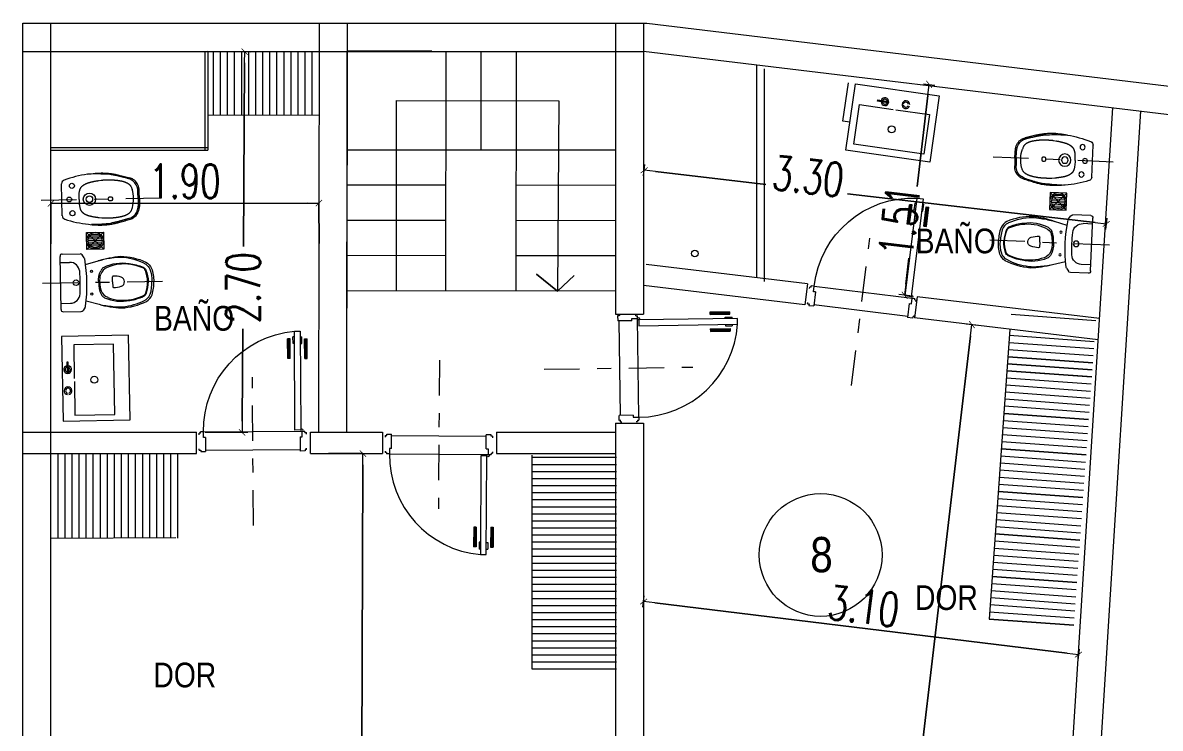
# Model space of a CAD drawing. Header units: millimetres. Extents: x 4525 to 9082, y 179 to 563.
# Drawn here: x 5248.48 to 5256.54, y 418.01 to 423.02 of the extents above; entities that cross this region are included whole.
import ezdxf

# ---------------------------------------------------------------- set-up
doc = ezdxf.new("R2010")
doc.units = ezdxf.units.MM
doc.header["$LTSCALE"] = 100
doc.linetypes.add('ACAD_ISO04W100', pattern=[30, 24, -3, 0, -3])
doc.linetypes.add('DASHDOT2', pattern=[0.5, 0.25, -0.125, 0, -0.125])
doc.layers.get('DEFPOINTS').update_dxf_attribs({"lineweight": 5})
for name, color, linetype, lineweight in [('000-Ejes', 251, 'ACAD_ISO04W100', 5), ('004-Carpinterias', 1, 'Continuous', 18), ('005-Sanitarios', 1, 'Continuous', 18), ('006-Cotas parciales', 7, 'Continuous', 5), ('A01-Barrido', 250, 'Continuous', 5), ('HATCH MUROS', 251, 'Continuous', 9), ('LINEA', 8, 'Continuous', 5), ('SANIT', 12, 'Continuous', 13), ('SANIT-INT', 11, 'Continuous', 5)]:
    doc.layers.add(name, color=color, linetype=linetype, lineweight=lineweight)
doc.styles.add('AREAL', font='ARIALN.TTF')
doc.styles.add('COTAS', font='ROMANS.shx', dxfattribs={"width": 0.7})
doc.dimstyles.new('COTA40', dxfattribs={"dimscale": 0.4, "dimtxt": 0.3, "dimasz": 0.2, "dimexe": 0, "dimexo": 0, "dimgap": 0.09, "dimtad": 1, "dimzin": 0, "dimdsep": 46, "dimtxsty": 'COTAS', "dimblk1": 'COTA_N', "dimblk2": 'COTA_N', "dimsah": 1, "dimcen": 0.1, "dimclrd": 1, "dimclre": 8, "dimclrt": 5, "dimaunit": 1, "dimadec": 3, "dimazin": 0, "dimtfac": 1, "dimtix": 1, "dimtmove": 2, "dimatfit": 3, "dimldrblk": 'COTA_N', "dimfxl": 0, "dimtolj": 1, "dimtzin": 0, "dimarcsym": 0})

# ---------------------------------------------------------------- blocks, each defined once
blk = doc.blocks.new('COTA_N')
for p, q in [((-1, 0), (0, 0)), ((0, 0.5), (0, -0.5))]:
    blk.add_line(p, q)
at = {"const_width": 0.065}
blk.add_lwpolyline([(0.14, 0.14), (0.28, 0.28), (0, 0), (-0.14, -0.14), (-0.28, -0.28)], dxfattribs=at)
blk = doc.blocks.new('*D653')
at = {"layer": '006-Cotas parciales', "color": 8, "lineweight": -2, "ltscale": 100}
for p, q in [((5248.6779, 421.4468), (5248.6775, 421.7335)), ((5250.5777, 421.4493), (5250.5773, 421.7361))]:
    blk.add_line(p, q, dxfattribs=at)
at = {"layer": '006-Cotas parciales', "color": 1, "lineweight": -2, "ltscale": 100}
blk.add_line((5248.7575, 421.7336), (5250.4973, 421.7359), dxfattribs=at)
at = {"layer": 'DEFPOINTS', "color": 0, "ltscale": 100}
for p in [(5250.5773, 421.7361), (5248.6779, 421.4468), (5250.5777, 421.4493)]:
    blk.add_point(p, dxfattribs=at)
at = {"layer": '006-Cotas parciales', "color": 1, "lineweight": -2, "ltscale": 100, "xscale": 0.08000000000000002, "yscale": 0.08000000000000002, "zscale": 0.08000000000000002}
for p, rotation in [((5248.6775, 421.7335), 180.0762179953366), ((5250.5773, 421.7361), 0.07621799533657127)]:
    blk.add_blockref('COTA_N', p, dxfattribs=dict(at, rotation=rotation))
at = {"layer": '006-Cotas parciales', "color": 5, "ltscale": 100, "insert": (5249.6272, 421.8908), "char_height": 0.12, "attachment_point": 5, "rotation": 0.07622, "style": 'COTAS'}
blk.add_mtext('\\A1;{\\H2x;1.90}', dxfattribs=at)
blk = doc.blocks.new('*D654')
at = {"layer": '006-Cotas parciales', "color": 8, "lineweight": -2, "ltscale": 100}
for p, q in [((5250.6443, 419.9618), (5250.8884, 419.961)), ((5250.6262, 414.7115), (5250.8704, 414.7107))]:
    blk.add_line(p, q, dxfattribs=at)
at = {"layer": '006-Cotas parciales', "color": 1, "lineweight": -2, "ltscale": 100}
for p, q in [((5250.8881, 419.881), (5250.8772, 416.7035)), ((5250.8707, 414.7907), (5250.8752, 416.1195))]:
    blk.add_line(p, q, dxfattribs=at)
at = {"layer": 'DEFPOINTS', "color": 0, "ltscale": 100}
for p in [(5250.6443, 419.9618), (5250.6262, 414.7115), (5250.8704, 414.7107)]:
    blk.add_point(p, dxfattribs=at)
at = {"layer": '006-Cotas parciales', "color": 1, "lineweight": -2, "ltscale": 100, "xscale": 0.08000000000000002, "yscale": 0.08000000000000002, "zscale": 0.08000000000000002}
for p, rotation in [((5250.8884, 419.961), 89.80331813090633), ((5250.8704, 414.7107), 269.8033181309063)]:
    blk.add_blockref('COTA_N', p, dxfattribs=dict(at, rotation=rotation))
at = {"layer": '006-Cotas parciales', "color": 5, "ltscale": 100, "insert": (5250.7834, 416.4118), "char_height": 0.12, "attachment_point": 5, "rotation": 89.80332, "style": 'COTAS'}
blk.add_mtext('\\A1;{\\H2x;5.25}', dxfattribs=at)
blk = doc.blocks.new('INOD-MONACO-AP-PLANTA-CON-DPTO')
at = {"layer": 'SANIT'}
for p, q in [((-0.1875, 0), (0.1875, 0)), ((-0.2045, -0.015), (-0.2045, -0.1421)), ((0.2045, -0.015), (0.2045, -0.1421)), ((-0.1745, -0.1717), (-0.1971, -0.1561)), ((0.1745, -0.1717), (0.1971, -0.1561)), ((-0.13, -0.1795), (-0.156, -0.2704)), ((0.127, -0.1798), (0.1519, -0.2704))]:
    blk.add_line(p, q, dxfattribs=at)
for points in [[(-0.1035, -0.3001, 0.02892), (-0.1109, -0.31, 0.156998), (-0.1327, -0.4882, 0.072829), (-0.105, -0.5872, 0.204333), (-0.0837, -0.607, 0.080392), (-0.002, -0.6224)], [(-0.002, -0.2704, 0.121524), (-0.0852, -0.2859, 0.060693)], [(-0.002, -0.2704, -0.121524), (0.0812, -0.2859, -0.060693)], [(0.0994, -0.3001, -0.02892), (0.1069, -0.31, -0.156998), (0.1287, -0.4882, -0.072829), (0.1009, -0.5872, -0.204333), (0.0796, -0.607, -0.080392), (-0.002, -0.6224)], [(-0.1242, -0.6086, 0.122968), (-0.0912, -0.6341, 0.092568), (-0.002, -0.6472, 0.093376)], [(0.1202, -0.6086, -0.122968), (0.0871, -0.6341, -0.092568), (-0.002, -0.6472, -0.093376)]]:
    blk.add_lwpolyline(points, format="xyb", dxfattribs=at)
for centre, radius, start, end in [((-0.1894, -0.0167), 0.0168, 83.45096, 131.91083), ((0.1894, -0.0167), 0.0168, 48.08917, 96.54904), ((-0.1875, -0.015), 0.017, 140.46963, 180), ((0.1875, -0.015), 0.017, 0, 39.53037), ((-0.1875, -0.1421), 0.017, 180, 235.49148), ((0.1875, -0.1421), 0.017, 304.50852, 0), ((-0.1648, -0.1577), 0.017, 235.49148, 261.45644), ((0, 0.9396), 1.1266, 261.45644, 278.54356), ((0.1648, -0.1577), 0.017, 278.54356, 304.50852), ((0.4075, -0.4211), 0.5833, 165.03562, 174.69818), ((-0.0609, -0.3362), 0.0558, 115.82936, 139.74917), ((0.0568, -0.3362), 0.0558, 40.25083, 64.17064), ((-0.4116, -0.4211), 0.5833, 5.30182, 14.96438), ((0.1074, -0.4152), 0.2847, 170.28909, 184.61099), ((-0.1114, -0.4152), 0.2847, 357.28845, 9.71091), ((0.2448, -0.4064), 0.4224, 184.30141, 206.07105), ((-0.2488, -0.4064), 0.4224, 333.92895, 356.97887), ((-0.0254, -0.5351), 0.1232, 207.5391, 216.66718), ((0.0214, -0.5351), 0.1232, 323.33282, 332.4609)]:
    blk.add_arc(centre, radius, start, end, dxfattribs=at)
at = {"layer": 'SANIT-INT'}
for p, q in [((-0.145, 0), (-0.145, -0.0672)), ((0.145, 0), (0.145, -0.0672)), ((0.0016, -0.368), (-0.0342, -0.3693)), ((0.0016, -0.368), (0.0374, -0.3693))]:
    blk.add_line(p, q, dxfattribs=at)
for points in [[(-0.156, -0.2704, 0.058031), (-0.1852, -0.4288, 0.099768), (-0.1416, -0.607, 0.155256), (-0.0961, -0.6466, 0.093906), (-0.002, -0.6605, 0.093906)], [(-0.0025, -0.2793, 0.08742), (-0.0604, -0.2861, 0.121524)], [(0.1519, -0.2704, -0.058031), (0.1811, -0.4288, -0.099768), (0.1376, -0.607, -0.155256), (0.092, -0.6466, -0.093906), (-0.002, -0.6605, -0.093906)], [(-0.0015, -0.2793, -0.08742), (0.0563, -0.2861, -0.121524)]]:
    blk.add_lwpolyline(points, format="xyb", dxfattribs=at)
for centre, radius in [((0, -0.11), 0.02), ((-0.0823, -0.2209), 0.00743), ((0.0782, -0.2209), 0.00743)]:
    blk.add_circle(centre, radius, dxfattribs=at)
for centre, radius, start, end in [((-0.075, -0.0672), 0.07, 180, 265.7397), ((0.075, -0.0672), 0.07, 274.2603, 0), ((0, 0.9396), 1.0796, 265.7397, 274.2603), ((-0.0358, -0.3585), 0.0764, 108.75085, 160.66582), ((0.0317, -0.3585), 0.0764, 19.33418, 71.24915), ((0.1616, -0.4484), 0.2932, 156.8405, 172.92028), ((-0.034, -0.3743), 0.005, 91.97343, 179.82824), ((0.1519, -0.3748), 0.1909, 179.82824, 196.85929), ((-0.1487, -0.3748), 0.1909, 343.14071, 0.17176), ((0.0372, -0.3743), 0.005, 0.17176, 88.02657), ((-0.1657, -0.4484), 0.2932, 7.07972, 23.1595), ((0.2192, -0.4431), 0.3498, 174.95319, 203.97317), ((-0.0195, -0.4268), 0.0118, 196.85929, 200.59082), ((0.0018, -0.4188), 0.0346, 200.59082, 269.64452), ((0.0014, -0.4188), 0.0346, 270.35548, 339.40918), ((0.0227, -0.4268), 0.0118, 339.40918, 343.14071), ((-0.2232, -0.4431), 0.3498, 336.02683, 5.04681), ((-0.0711, -0.5722), 0.0321, 203.97317, 250.16689), ((0.0045, -0.3624), 0.2552, 250.16689, 268.55187), ((-0.0086, -0.3624), 0.2552, 271.44813, 289.83311), ((0.0671, -0.5722), 0.0321, 289.83311, 336.02683)]:
    blk.add_arc(centre, radius, start, end, dxfattribs=at)
blk = doc.blocks.new('BIDE-MONACO-PLANTA')
at = {"layer": 'SANIT'}
blk.add_line((-0.1132, 0), (0.1132, 0), dxfattribs=at)
for points in [[(-0.1402, -0.4774), (-0.1411, -0.4749), (-0.1421, -0.4717), (-0.1431, -0.4685), (-0.1441, -0.4653), (-0.145, -0.4621), (-0.146, -0.4589), (-0.1469, -0.4557), (-0.1478, -0.4525), (-0.1487, -0.4493), (-0.1495, -0.446), (-0.1504, -0.4428), (-0.1513, -0.4396), (-0.1521, -0.4363), (-0.153, -0.4331), (-0.1538, -0.4298), (-0.1547, -0.4266), (-0.1555, -0.4233), (-0.1564, -0.4201), (-0.1572, -0.4168), (-0.158, -0.4136), (-0.1589, -0.4104), (-0.1597, -0.4071), (-0.1605, -0.4039), (-0.1613, -0.4007), (-0.1621, -0.3974), (-0.1629, -0.3942), (-0.1637, -0.391), (-0.1644, -0.3878), (-0.1651, -0.3846), (-0.1659, -0.3813), (-0.1666, -0.3781), (-0.1672, -0.3749), (-0.1679, -0.3717), (-0.1686, -0.3685), (-0.1692, -0.3653), (-0.1698, -0.362), (-0.1704, -0.3588), (-0.171, -0.3556), (-0.1715, -0.3524), (-0.172, -0.3493), (-0.1725, -0.3461), (-0.1729, -0.3438)], [(0.14, -0.4774), (0.1409, -0.475), (0.1419, -0.4718), (0.1429, -0.4686), (0.1439, -0.4654), (0.1448, -0.4622), (0.1458, -0.459), (0.1467, -0.4558), (0.1476, -0.4526), (0.1485, -0.4493), (0.1493, -0.4461), (0.1502, -0.4429), (0.1511, -0.4396), (0.1519, -0.4364), (0.1528, -0.4332), (0.1536, -0.4299), (0.1545, -0.4267), (0.1553, -0.4234), (0.1562, -0.4202), (0.157, -0.4169), (0.1579, -0.4137), (0.1587, -0.4104), (0.1595, -0.4072), (0.1603, -0.404), (0.1612, -0.4007), (0.1619, -0.3975), (0.1627, -0.3943), (0.1635, -0.3911), (0.1642, -0.3879), (0.165, -0.3846), (0.1657, -0.3814), (0.1664, -0.3782), (0.1671, -0.375), (0.1677, -0.3718), (0.1684, -0.3685), (0.169, -0.3653), (0.1696, -0.3621), (0.1702, -0.3589), (0.1708, -0.3557), (0.1714, -0.3525), (0.1719, -0.3493), (0.1724, -0.3461), (0.1727, -0.3438)], [(0.0001, -0.5406), (-0.044, -0.5396), (-0.0475, -0.5395), (-0.0509, -0.5394), (-0.0541, -0.5394), (-0.0568, -0.5393)], [(-0.0003, -0.5406), (0.0437, -0.5396), (0.0473, -0.5395), (0.0506, -0.5395), (0.0538, -0.5394), (0.0565, -0.5393)], [(-0.0003, -0.5406), (-0.0002, -0.5406)], [(0.0001, -0.5406), (0, -0.5406)]]:
    blk.add_lwpolyline(points, dxfattribs=at)
for centre, radius, start, end in [((-0.1132, -0.0267), 0.0267, 89.97464, 160.71917), ((0.6356, -0.2884), 0.8201, 160.74454, 172.72153), ((0.1132, -0.0267), 0.0267, 19.25546, 90), ((-0.6359, -0.2884), 0.8201, 7.27847, 19.25546), ((1.1865, -0.2275), 1.3649, 179.12043, 182.20966), ((-0.9851, -0.2242), 1.1634, 357.24238, 1.95876), ((1.1865, -0.2205), 1.3649, 182.50375, 185.18056), ((-1.1866, -0.22), 1.3649, 354.79408, 357.47089), ((-0.0223, -0.432), 0.1264, 201.05571, 217.12048), ((0.0221, -0.432), 0.1264, 322.85415, 338.91893), ((-0.058, -0.4545), 0.0844, 219.51901, 265.07285), ((-0.0504, -0.4083), 0.1311, 263.62645, 267.30394), ((0.0503, -0.4083), 0.1311, 272.6707, 276.34819), ((0.0578, -0.4545), 0.0844, 274.90179, 320.45563)]:
    blk.add_arc(centre, radius, start, end, dxfattribs=at)
at = {"layer": 'SANIT-INT'}
for points in [[(0.0001, -0.1217), (-0.0134, -0.1217), (-0.0247, -0.1223), (-0.0341, -0.1231), (-0.0418, -0.1238), (-0.0481, -0.1246), (-0.0533, -0.1254), (-0.0575, -0.1262), (-0.061, -0.127), (-0.064, -0.1277), (-0.0666, -0.1284), (-0.0689, -0.1291), (-0.0709, -0.1298), (-0.0726, -0.1305), (-0.0742, -0.1311), (-0.0756, -0.1318), (-0.0769, -0.1324), (-0.0781, -0.1331), (-0.0793, -0.1337), (-0.0804, -0.1344), (-0.0815, -0.135), (-0.0825, -0.1357), (-0.0835, -0.1363), (-0.0844, -0.137), (-0.0853, -0.1376), (-0.0861, -0.1383), (-0.087, -0.1389), (-0.0877, -0.1396), (-0.0885, -0.1402), (-0.0892, -0.1409), (-0.0899, -0.1415), (-0.0905, -0.1422), (-0.0912, -0.1428), (-0.0918, -0.1435), (-0.0925, -0.1442), (-0.0931, -0.1448), (-0.0938, -0.1456), (-0.0944, -0.1463), (-0.0951, -0.1471), (-0.0958, -0.148), (-0.0966, -0.1489), (-0.0974, -0.1499), (-0.0982, -0.151), (-0.099, -0.1522), (-0.0998, -0.1534), (-0.1007, -0.1546), (-0.1015, -0.1559), (-0.1023, -0.1571), (-0.1031, -0.1584), (-0.1039, -0.1597), (-0.1047, -0.161), (-0.1054, -0.1623), (-0.1061, -0.1636), (-0.1067, -0.1649), (-0.1074, -0.1662), (-0.108, -0.1675), (-0.1087, -0.1688), (-0.1093, -0.1701), (-0.1099, -0.1714), (-0.1105, -0.1727), (-0.111, -0.174), (-0.1116, -0.1753), (-0.1121, -0.1766), (-0.1127, -0.1779), (-0.1132, -0.1793), (-0.1137, -0.1806), (-0.1142, -0.1819), (-0.1147, -0.1832), (-0.1152, -0.1847), (-0.1157, -0.1862), (-0.1162, -0.1878), (-0.1167, -0.1895), (-0.1173, -0.1914), (-0.1178, -0.1934), (-0.1184, -0.1956), (-0.119, -0.1979), (-0.1196, -0.2003), (-0.1202, -0.2027), (-0.1208, -0.2053), (-0.1215, -0.2079), (-0.122, -0.2105), (-0.1226, -0.2131), (-0.1232, -0.2157), (-0.1237, -0.2183), (-0.1243, -0.2209), (-0.1248, -0.2235), (-0.1253, -0.2261), (-0.1258, -0.2287), (-0.1263, -0.2313), (-0.1268, -0.2339), (-0.1273, -0.2365), (-0.1277, -0.2391), (-0.1282, -0.2417), (-0.1286, -0.2443), (-0.129, -0.2469), (-0.1294, -0.2495), (-0.1298, -0.2521), (-0.1301, -0.2547), (-0.1305, -0.2572), (-0.1308, -0.2598), (-0.1309, -0.2609)], [(-0.0001, -0.1217), (0.0133, -0.1217), (0.0247, -0.1223), (0.0341, -0.1231), (0.0418, -0.1238), (0.0481, -0.1246), (0.0532, -0.1254), (0.0574, -0.1262), (0.0609, -0.127), (0.0639, -0.1277), (0.0666, -0.1285), (0.0689, -0.1292), (0.0708, -0.1298), (0.0726, -0.1305), (0.0741, -0.1312), (0.0755, -0.1318), (0.0768, -0.1325), (0.078, -0.1331), (0.0792, -0.1338), (0.0803, -0.1344), (0.0814, -0.1351), (0.0824, -0.1357), (0.0834, -0.1364), (0.0844, -0.137), (0.0852, -0.1377), (0.0861, -0.1383), (0.0869, -0.139), (0.0877, -0.1396), (0.0884, -0.1403), (0.0891, -0.1409), (0.0898, -0.1416), (0.0905, -0.1422), (0.0911, -0.1429), (0.0918, -0.1435), (0.0924, -0.1442), (0.0931, -0.1449), (0.0937, -0.1456), (0.0944, -0.1463), (0.0951, -0.1472), (0.0958, -0.148), (0.0965, -0.149), (0.0973, -0.15), (0.0981, -0.1511), (0.0989, -0.1522), (0.0998, -0.1534), (0.1006, -0.1546), (0.1014, -0.1559), (0.1023, -0.1572), (0.1031, -0.1585), (0.1038, -0.1598), (0.1046, -0.1611), (0.1053, -0.1624), (0.106, -0.1637), (0.1067, -0.165), (0.1073, -0.1663), (0.108, -0.1676), (0.1086, -0.1689), (0.1092, -0.1702), (0.1098, -0.1715), (0.1104, -0.1728), (0.111, -0.1741), (0.1115, -0.1754), (0.1121, -0.1767), (0.1126, -0.178), (0.1131, -0.1793), (0.1136, -0.1806), (0.1141, -0.1819), (0.1146, -0.1833), (0.1151, -0.1847), (0.1156, -0.1862), (0.1161, -0.1878), (0.1166, -0.1896), (0.1172, -0.1914), (0.1177, -0.1935), (0.1183, -0.1956), (0.1189, -0.1979), (0.1195, -0.2003), (0.1201, -0.2028), (0.1208, -0.2053), (0.1214, -0.2079), (0.122, -0.2105), (0.1225, -0.2131), (0.1231, -0.2157), (0.1236, -0.2183), (0.1242, -0.2209), (0.1247, -0.2235), (0.1252, -0.2261), (0.1257, -0.2287), (0.1262, -0.2313), (0.1267, -0.2339), (0.1272, -0.2365), (0.1276, -0.2391), (0.1281, -0.2417), (0.1285, -0.2443), (0.1289, -0.2469), (0.1293, -0.2495), (0.1297, -0.2521), (0.13, -0.2547), (0.1303, -0.2573), (0.1306, -0.2599), (0.1308, -0.261)], [(-0.1301, -0.2549), (-0.1336, -0.2811), (-0.1337, -0.2824), (-0.1338, -0.2838), (-0.134, -0.2853), (-0.1341, -0.2869), (-0.1342, -0.2887), (-0.1343, -0.2906), (-0.1345, -0.2927), (-0.1346, -0.295), (-0.1347, -0.2973), (-0.1348, -0.2998), (-0.1349, -0.3023), (-0.135, -0.3049), (-0.135, -0.3075), (-0.135, -0.3101), (-0.135, -0.3127), (-0.135, -0.3153), (-0.135, -0.3179), (-0.1349, -0.3205), (-0.1349, -0.3231), (-0.1348, -0.3257), (-0.1348, -0.3283), (-0.1347, -0.3309), (-0.1347, -0.3335), (-0.1346, -0.3361), (-0.1346, -0.3387), (-0.1346, -0.3413), (-0.1345, -0.3439), (-0.1344, -0.3465), (-0.1344, -0.3491), (-0.1343, -0.3517), (-0.1342, -0.3543), (-0.1342, -0.3569), (-0.134, -0.3595), (-0.1339, -0.3621), (-0.1338, -0.3647), (-0.1336, -0.3673), (-0.1335, -0.3699), (-0.1332, -0.3725), (-0.133, -0.3751), (-0.1328, -0.3777), (-0.1325, -0.3803), (-0.1322, -0.3829), (-0.1319, -0.3855), (-0.1315, -0.3881), (-0.1312, -0.3907), (-0.1308, -0.3933), (-0.1305, -0.3959), (-0.1301, -0.3985), (-0.1296, -0.4011), (-0.1292, -0.4037), (-0.1288, -0.4063), (-0.1283, -0.4089), (-0.1278, -0.4115), (-0.1273, -0.4141), (-0.1268, -0.4167), (-0.1262, -0.4192), (-0.1257, -0.4217), (-0.1252, -0.4241), (-0.1246, -0.4264), (-0.1241, -0.4286), (-0.1236, -0.4306), (-0.1231, -0.4325), (-0.1227, -0.4342), (-0.1222, -0.4358), (-0.1218, -0.4373), (-0.1214, -0.4388), (-0.121, -0.4401), (-0.1205, -0.4414), (-0.1201, -0.4428), (-0.1197, -0.4441), (-0.1192, -0.4454), (-0.1188, -0.4467), (-0.1183, -0.448), (-0.1178, -0.4493), (-0.1173, -0.4506), (-0.1167, -0.4519), (-0.1162, -0.4532), (-0.1156, -0.4545), (-0.1151, -0.4558), (-0.1145, -0.4571), (-0.1139, -0.4584), (-0.1132, -0.4597), (-0.1126, -0.461), (-0.1119, -0.4623), (-0.1112, -0.4636), (-0.1105, -0.4649), (-0.1098, -0.4662), (-0.109, -0.4675), (-0.1082, -0.4688), (-0.1074, -0.4701), (-0.1065, -0.4714), (-0.1057, -0.4727), (-0.1047, -0.474), (-0.1038, -0.4753), (-0.1028, -0.4766), (-0.1017, -0.4779), (-0.1006, -0.4792), (-0.0994, -0.4805), (-0.0981, -0.4818), (-0.0967, -0.4831), (-0.0953, -0.4844), (-0.0937, -0.4857), (-0.092, -0.487), (-0.0901, -0.4883), (-0.0879, -0.4897), (-0.0853, -0.4911), (-0.0824, -0.4926), (-0.079, -0.4941), (-0.075, -0.4957), (-0.0705, -0.4973), (-0.0651, -0.499), (-0.0637, -0.4994)], [(0.13, -0.2549), (0.1334, -0.2812), (0.1336, -0.2825), (0.1337, -0.2839), (0.1338, -0.2854), (0.134, -0.287), (0.1341, -0.2887), (0.1342, -0.2907), (0.1343, -0.2928), (0.1345, -0.295), (0.1346, -0.2974), (0.1347, -0.2999), (0.1348, -0.3024), (0.1348, -0.305), (0.1349, -0.3076), (0.1349, -0.3102), (0.1349, -0.3128), (0.1349, -0.3154), (0.1348, -0.318), (0.1348, -0.3206), (0.1348, -0.3232), (0.1347, -0.3258), (0.1346, -0.3284), (0.1346, -0.331), (0.1345, -0.3336), (0.1345, -0.3362), (0.1344, -0.3388), (0.1344, -0.3414), (0.1343, -0.344), (0.1343, -0.3466), (0.1342, -0.3492), (0.1342, -0.3518), (0.1341, -0.3544), (0.134, -0.357), (0.1339, -0.3596), (0.1338, -0.3622), (0.1336, -0.3648), (0.1335, -0.3674), (0.1333, -0.37), (0.1331, -0.3726), (0.1329, -0.3752), (0.1326, -0.3778), (0.1323, -0.3804), (0.132, -0.383), (0.1317, -0.3856), (0.1314, -0.3882), (0.131, -0.3908), (0.1307, -0.3934), (0.1303, -0.396), (0.1299, -0.3986), (0.1295, -0.4012), (0.129, -0.4038), (0.1286, -0.4064), (0.1281, -0.409), (0.1276, -0.4116), (0.1271, -0.4142), (0.1266, -0.4168), (0.1261, -0.4193), (0.1255, -0.4218), (0.125, -0.4242), (0.1244, -0.4265), (0.1239, -0.4286), (0.1234, -0.4307), (0.1229, -0.4325), (0.1225, -0.4343), (0.1221, -0.4359), (0.1216, -0.4374), (0.1212, -0.4388), (0.1208, -0.4402), (0.1204, -0.4415), (0.1199, -0.4428), (0.1195, -0.4441), (0.119, -0.4454), (0.1186, -0.4467), (0.1181, -0.448), (0.1176, -0.4493), (0.1171, -0.4506), (0.1165, -0.4519), (0.116, -0.4532), (0.1154, -0.4545), (0.1149, -0.4558), (0.1143, -0.4571), (0.1136, -0.4584), (0.113, -0.4597), (0.1124, -0.461), (0.1117, -0.4623), (0.111, -0.4636), (0.1103, -0.4649), (0.1095, -0.4662), (0.1088, -0.4675), (0.108, -0.4688), (0.1072, -0.4701), (0.1063, -0.4714), (0.1054, -0.4727), (0.1045, -0.474), (0.1036, -0.4753), (0.1025, -0.4766), (0.1015, -0.4779), (0.1004, -0.4792), (0.0992, -0.4805), (0.0979, -0.4818), (0.0965, -0.4831), (0.0951, -0.4844), (0.0935, -0.4857), (0.0918, -0.487), (0.0899, -0.4884), (0.0877, -0.4897), (0.0851, -0.4911), (0.0822, -0.4926), (0.0788, -0.4941), (0.0748, -0.4957), (0.0703, -0.4974), (0.0649, -0.4991), (0.0635, -0.4994)], [(-0.0001, -0.55), (-0.0082, -0.5498), (-0.0153, -0.5496), (-0.0216, -0.5495), (-0.0271, -0.5493), (-0.032, -0.5492), (-0.0364, -0.5491), (-0.0404, -0.549), (-0.0442, -0.549), (-0.0477, -0.5489), (-0.0511, -0.5488), (-0.0543, -0.5487), (-0.057, -0.5486)], [(-0.0001, -0.55), (0.0079, -0.5498), (0.0151, -0.5496), (0.0213, -0.5495), (0.0268, -0.5494), (0.0318, -0.5493), (0.0362, -0.5492), (0.0402, -0.5491), (0.0439, -0.549), (0.0475, -0.5489), (0.0509, -0.5488), (0.0541, -0.5487), (0.0568, -0.5487)]]:
    blk.add_lwpolyline(points, dxfattribs=at)
for centre, radius in [((-0.097, -0.0731), 0.0182), ((0.0001, -0.0524), 0.0172), ((0.097, -0.0732), 0.0182), ((-0.0001, -0.1953), 0.0437), ((-0.0001, -0.1953), 0.0229), ((0, -0.3443), 0.0151)]:
    blk.add_circle(centre, radius, dxfattribs=at)
for centre, radius, start, end in [((-0.0545, -0.4593), 0.0941, 195.06628, 210.97635), ((-0.058, -0.4545), 0.0938, 214.58767, 265.07285), ((-0.0504, -0.4083), 0.1405, 263.62645, 267.30394), ((-0.0001, -0.2766), 0.2317, 253.69484, 269.95961), ((-0.0001, -0.2766), 0.2317, 270.01502, 286.27979), ((0.0503, -0.4083), 0.1405, 272.6707, 276.34819), ((0.0578, -0.4545), 0.0938, 274.90179, 325.38697), ((-0.0182, -0.426), 0.1736, 331.87077, 340.547)]:
    blk.add_arc(centre, radius, start, end, dxfattribs=at)
for points in [[(-0.1779, -0.1845), (-0.1845, -0.2946), (-0.1831, -0.3164), (-0.179, -0.3521), (-0.1734, -0.3814), (-0.1672, -0.4074), (-0.1571, -0.4464), (-0.1458, -0.4838)], [(0.1777, -0.1845), (0.1842, -0.2946), (0.1829, -0.3164), (0.1788, -0.3521), (0.1732, -0.3814), (0.167, -0.4074), (0.1568, -0.4464), (0.1455, -0.4838)]]:
    blk.add_spline(points, degree=3, dxfattribs=at)
blk = doc.blocks.new('REJILLA')
at = {"layer": 'SANIT-INT', "linetype": 'Continuous'}
for p, q in [((-0.06, -0.06), (-0.06, 0.06)), ((-0.06, 0.06), (0.06, 0.06)), ((-0.06, -0.06), (0.06, 0.06)), ((-0.06, 0.06), (0.06, -0.06)), ((-0.0474, 0.0158), (-0.0474, -0.0158)), ((-0.0349, 0.0358), (-0.0349, -0.0358)), ((-0.0224, 0.0447), (-0.0224, -0.0447)), ((-0.0099, 0.049), (-0.0099, -0.049)), ((0.0026, 0.0499), (0.0026, -0.0499)), ((0.0151, 0.0477), (0.0151, -0.0477)), ((0.0276, 0.0417), (0.0276, -0.0417)), ((0.0401, 0.0299), (0.0401, -0.0299)), ((0.06, 0.06), (0.06, -0.06)), ((0.06, -0.06), (-0.06, -0.06))]:
    blk.add_line(p, q, dxfattribs=at)
for radius in [0.06, 0.05]:
    blk.add_circle((0, 0), radius, dxfattribs=at)
blk = doc.blocks.new('MONACO COMPLETO')
at = {"layer": '000-Ejes', "linetype": 'DASHDOT2', "ltscale": 0.01}
for p, q in [((-0.1269, 0.59), (0.7646, 0.59)), ((-0.1269, 0), (0.7646, 0))]:
    blk.add_line(p, q, dxfattribs=at)
at = {"layer": '004-Carpinterias', "ltscale": 0.01, "rotation": 90}
blk.add_blockref('INOD-MONACO-AP-PLANTA-CON-DPTO', (0, 0), dxfattribs=at)
at = {"layer": '005-Sanitarios', "rotation": 90}
blk.add_blockref('REJILLA', (0.25, 0.295), dxfattribs=at)
at = {"layer": 'LINEA', "ltscale": 0.01, "rotation": 90}
blk.add_blockref('BIDE-MONACO-PLANTA', (0.02, 0.59), dxfattribs=at)
blk = doc.blocks.new('PUERTA 0.70 DURLOCK')
at = {"layer": '000-Ejes', "linetype": 'DASHDOT2', "ltscale": 0.01}
blk.add_line((0.38, -0.6465), (0.38, 0.4065), dxfattribs=at)
at = {"layer": '004-Carpinterias', "linetype": 'Continuous'}
for p, q in [((0.009, 0.6755), (-0.009, 0.6755)), ((-0.009, 0.5355), (-0.009, 0.6755)), ((0.009, 0.5355), (0.009, 0.6755)), ((0.039, 0.6905), (0.029, 0.6905)), ((0.029, 0.6425), (0.029, 0.6905)), ((0.081, 0.6905), (0.091, 0.6905)), ((0.091, 0.6425), (0.091, 0.6905)), ((0.111, 0.6755), (0.129, 0.6755)), ((0.111, 0.5355), (0.111, 0.6755)), ((0.129, 0.5355), (0.129, 0.6755)), ((0.039, 0.6425), (0.029, 0.6425)), ((0.081, 0.6425), (0.091, 0.6425)), ((0.009, 0.5355), (-0.009, 0.5355)), ((0.111, 0.5355), (0.129, 0.5355)), ((0.01, 0.01), (0, 0.01)), ((0, 0), (0, 0.01)), ((0.03, 0.02), (0.01, 0.02)), ((0.01, 0.01), (0.01, 0.02)), ((0.03, -0.02), (0.03, 0.02)), ((0.73, 0.02), (0.75, 0.02)), ((0.73, -0.02), (0.73, 0.02)), ((0.75, 0.01), (0.75, 0.02)), ((0.75, 0.01), (0.76, 0.01)), ((0.76, 0), (0.76, 0.01)), ((0.045, -0.02), (0.03, -0.02)), ((0.045, -0.02), (0.045, -0.12)), ((0.715, -0.02), (0.715, -0.12)), ((0.715, -0.02), (0.73, -0.02)), ((0, -0.11), (0, -0.1)), ((0, -0.11), (0.01, -0.11)), ((0.01, -0.11), (0.01, -0.12)), ((0.01, -0.12), (0.045, -0.12)), ((0.75, -0.12), (0.715, -0.12)), ((0.76, -0.11), (0.75, -0.11)), ((0.75, -0.11), (0.75, -0.12)), ((0.76, -0.11), (0.76, -0.1))]:
    blk.add_line(p, q, dxfattribs=at)
blk.add_lwpolyline([(0.039, 0.729), (0.039, 0.029), (0.081, 0.029), (0.081, 0.729)], close=True, dxfattribs=at)
at = {"layer": '004-Carpinterias', "ltscale": 0.01, "const_width": 0.02}
for points in [[(0, 0.5355), (0, 0.6755)], [(0.122, 0.5355), (0.12, 0.6755)]]:
    blk.add_lwpolyline(points, dxfattribs=at)
at = {"layer": 'A01-Barrido', "linetype": 'Continuous'}
for p, q in [((0.73, 0.02), (0.03, 0.02)), ((0.715, -0.11), (0.045, -0.11))]:
    blk.add_line(p, q, dxfattribs=at)
blk.add_circle((0.0315, 0.0275), 0.0075, dxfattribs=at)
blk.add_arc((0.0227, 0.0241), 0.7073, 359.66564, 85.27469, dxfattribs=at)
blk = doc.blocks.new('*D657')
at = {"layer": '006-Cotas parciales', "color": 1, "lineweight": -2, "ltscale": 100}
blk.add_line((5252.9573, 418.9017), (5255.8805, 418.5449), dxfattribs=at)
at = {"layer": 'DEFPOINTS', "color": 0, "ltscale": 100}
for p in [(5252.8779, 418.9113), (5255.96, 418.5352), (5255.96, 418.5352)]:
    blk.add_point(p, dxfattribs=at)
at = {"layer": '006-Cotas parciales', "color": 1, "lineweight": -2, "ltscale": 100, "xscale": 0.08000000000000002, "yscale": 0.08000000000000002, "zscale": 0.08000000000000002}
for p, rotation in [((5252.8779, 418.9113), 173.0424048946753), ((5255.96, 418.5352), 353.0424048946754)]:
    blk.add_blockref('COTA_N', p, dxfattribs=dict(at, rotation=rotation))
at = {"layer": '006-Cotas parciales', "color": 5, "ltscale": 100, "insert": (5254.4378, 418.8781), "char_height": 0.12, "attachment_point": 5, "rotation": 353.0424, "style": 'COTAS'}
blk.add_mtext('\\A1;{\\H2x;3.10}', dxfattribs=at)
blk = doc.blocks.new('*D658')
at = {"layer": '006-Cotas parciales', "color": 1, "lineweight": -2, "ltscale": 100}
for p, q in [((5254.893, 422.4988), (5254.8179, 421.8539)), ((5254.7373, 421.1624), (5254.7586, 421.3453))]:
    blk.add_line(p, q, dxfattribs=at)
at = {"layer": 'DEFPOINTS', "color": 0, "ltscale": 100}
for p in [(5254.9023, 422.5783), (5254.7281, 421.0829), (5254.7281, 421.0829)]:
    blk.add_point(p, dxfattribs=at)
at = {"layer": '006-Cotas parciales', "color": 1, "lineweight": -2, "ltscale": 100, "xscale": 0.08000000000000002, "yscale": 0.08000000000000002, "zscale": 0.08000000000000002}
for p, rotation in [((5254.9023, 422.5783), 83.35516418460516), ((5254.7281, 421.0829), 263.3551641846052)]:
    blk.add_blockref('COTA_N', p, dxfattribs=dict(at, rotation=rotation))
at = {"layer": '006-Cotas parciales', "color": 5, "ltscale": 100, "insert": (5254.6929, 421.6107), "char_height": 0.12, "attachment_point": 5, "rotation": 83.35516, "style": 'COTAS'}
blk.add_mtext('\\A1;{\\H2x;1.51}', dxfattribs=at)
blk = doc.blocks.new('*D659')
at = {"layer": '006-Cotas parciales', "color": 1, "lineweight": -2, "ltscale": 100}
for p, q in [((5252.962, 421.9601), (5253.7441, 421.8692)), ((5256.0778, 421.5982), (5254.3242, 421.8019))]:
    blk.add_line(p, q, dxfattribs=at)
at = {"layer": 'DEFPOINTS', "color": 0, "ltscale": 100}
for p in [(5252.8825, 421.9693), (5256.1573, 421.589), (5256.1573, 421.589)]:
    blk.add_point(p, dxfattribs=at)
at = {"layer": '006-Cotas parciales', "color": 1, "lineweight": -2, "ltscale": 100, "xscale": 0.08000000000000002, "yscale": 0.08000000000000002, "zscale": 0.08000000000000002}
for p, rotation in [((5252.8825, 421.9693), 173.3757441347366), ((5256.1573, 421.589), 353.3757441347366)]:
    blk.add_blockref('COTA_N', p, dxfattribs=dict(at, rotation=rotation))
at = {"layer": '006-Cotas parciales', "color": 5, "ltscale": 100, "insert": (5254.0447, 421.9262), "char_height": 0.12, "attachment_point": 5, "rotation": 353.37574, "style": 'COTAS'}
blk.add_mtext('\\A1;{\\H2x;3.30}', dxfattribs=at)
blk = doc.blocks.new('*D660')
at = {"layer": '006-Cotas parciales', "color": 8, "lineweight": -2, "ltscale": 100}
for p, q in [((5249.7896, 422.8118), (5250.0508, 422.8101)), ((5249.7716, 420.1118), (5250.0328, 420.1101))]:
    blk.add_line(p, q, dxfattribs=at)
at = {"layer": '006-Cotas parciales', "color": 1, "lineweight": -2, "ltscale": 100}
for p, q in [((5250.0503, 422.7301), (5250.0416, 421.4287)), ((5250.0333, 420.1901), (5250.0377, 420.8448))]:
    blk.add_line(p, q, dxfattribs=at)
at = {"layer": 'DEFPOINTS', "color": 0, "ltscale": 100}
for p in [(5249.7896, 422.8118), (5249.7716, 420.1118), (5250.0328, 420.1101)]:
    blk.add_point(p, dxfattribs=at)
at = {"layer": '006-Cotas parciales', "color": 1, "lineweight": -2, "ltscale": 100, "xscale": 0.08000000000000002, "yscale": 0.08000000000000002, "zscale": 0.08000000000000002}
for p, rotation in [((5250.0508, 422.8101), 89.61754453592745), ((5250.0328, 420.1101), 269.6175445359274)]:
    blk.add_blockref('COTA_N', p, dxfattribs=dict(at, rotation=rotation))
at = {"layer": '006-Cotas parciales', "color": 5, "ltscale": 100, "insert": (5250.0396, 421.1368), "char_height": 0.12, "attachment_point": 5, "rotation": 89.61754, "style": 'COTAS'}
blk.add_mtext('\\A1;{\\H2x;2.70}', dxfattribs=at)
blk = doc.blocks.new('*D661')
at = {"layer": '006-Cotas parciales', "color": 1, "lineweight": -2, "ltscale": 100}
for p, q in [((5255.1959, 420.7953), (5254.749, 417.0238)), ((5254.6633, 416.3008), (5254.6812, 416.4518))]:
    blk.add_line(p, q, dxfattribs=at)
at = {"layer": 'DEFPOINTS', "color": 0, "ltscale": 100}
for p in [(5255.2053, 420.8747), (5254.6539, 416.2214), (5254.6539, 416.2214)]:
    blk.add_point(p, dxfattribs=at)
at = {"layer": '006-Cotas parciales', "color": 1, "lineweight": -2, "ltscale": 100, "xscale": 0.08000000000000002, "yscale": 0.08000000000000002, "zscale": 0.08000000000000002}
for p, rotation in [((5255.2053, 420.8747), 83.24212154605682), ((5254.6539, 416.2214), 263.2421215460569)]:
    blk.add_blockref('COTA_N', p, dxfattribs=dict(at, rotation=rotation))
at = {"layer": '006-Cotas parciales', "color": 5, "ltscale": 100, "insert": (5254.6187, 416.7492), "char_height": 0.12, "attachment_point": 5, "rotation": 83.24212, "style": 'COTAS'}
blk.add_mtext('\\A1;{\\H2x;4.69}', dxfattribs=at)

msp = doc.modelspace()

# ---------------------------------------------------------------- linework, layer by layer
at = {"layer": 'HATCH MUROS', "color": 6, "ltscale": 100}
msp.add_line((5248.4779, 423.0118), (5252.9016, 423.0118), dxfattribs=at)
at = {"layer": 'HATCH MUROS', "color": 0, "ltscale": 100}
for p, q in [((5248.4779, 423.0118), (5252.8779, 423.0118)), ((5248.4779, 413.0118), (5248.4779, 423.0118)), ((5248.4779, 423.0118), (5252.8779, 423.0118)), ((5248.6779, 414.5118), (5248.6779, 423.0118)), ((5250.5781, 423.0152), (5250.5749, 420.1118)), ((5250.7781, 423.015), (5250.7759, 420.9914)), ((5252.6779, 423.0118), (5252.6779, 420.9484)), ((5252.8779, 423.0118), (5252.8779, 420.9484)), ((5252.9016, 423.0118), (5259.7062, 422.1923)), ((5248.4779, 422.8118), (5252.8779, 422.8118)), ((5249.7696, 422.8118), (5249.7688, 422.1118)), ((5249.7896, 422.8118), (5249.7888, 422.1118)), ((5250.7749, 420.1118), (5250.7779, 422.8139)), ((5251.3779, 422.8132), (5250.7779, 422.8139)), ((5250.7779, 422.8139), (5252.5994, 422.8119)), ((5251.476, 421.1131), (5251.4779, 422.8131)), ((5251.7271, 422.1129), (5251.7279, 422.8129)), ((5251.976, 421.1126), (5251.9779, 422.8126)), ((5252.8779, 422.8132), (5259.6825, 421.9941)), ((5253.6779, 422.7169), (5253.6779, 421.2084)), ((5253.7332, 422.6893), (5253.7332, 421.1807)), ((5255.7933, 415.8782), (5256.2032, 422.4129)), ((5255.9929, 415.8657), (5256.4021, 422.389)), ((5248.6779, 422.1318), (5249.7888, 422.1318)), ((5248.6779, 422.1118), (5249.7888, 422.1118)), ((5252.6771, 422.1118), (5250.7771, 422.1139)), ((5250.7771, 422.1139), (5252.6771, 422.1118)), ((5251.4769, 421.8631), (5250.7769, 421.8639)), ((5252.6769, 421.8618), (5251.9769, 421.8626)), ((5251.4766, 421.6131), (5250.7766, 421.6139)), ((5252.6766, 421.6118), (5251.9766, 421.6126)), ((5251.4763, 421.3631), (5250.7763, 421.3639)), ((5252.6763, 421.3618), (5251.9763, 421.3626)), ((5254.0391, 421.1652), (5252.8957, 421.3018)), ((5254.0391, 421.1652), (5252.8957, 421.3018)), ((5254.0391, 421.1652), (5254.0213, 421.0163)), ((5252.676, 421.1118), (5250.776, 421.1139)), ((5254.0213, 421.0163), (5252.8779, 421.1528)), ((5254.0213, 421.0163), (5252.8779, 421.1528)), ((5254.8162, 421.0724), (5254.7984, 420.9234)), ((5256.1094, 420.9179), (5254.8162, 421.0724)), ((5252.6779, 420.9484), (5252.8782, 420.9484)), ((5256.1, 420.768), (5254.7984, 420.9234)), ((5252.6779, 420.1768), (5252.6779, 414.5111)), ((5252.6779, 420.1768), (5252.8779, 420.1768)), ((5252.8779, 420.1768), (5252.8779, 413.0118)), ((5248.4779, 420.1118), (5249.7101, 420.1118)), ((5249.7101, 419.9607), (5249.7101, 420.1118)), ((5250.5171, 420.1118), (5251.0285, 420.1118)), ((5250.5171, 419.9607), (5250.5171, 420.1118)), ((5251.0285, 420.1118), (5251.0285, 419.9618)), ((5251.8355, 420.1118), (5252.6779, 420.1118)), ((5251.8355, 420.1118), (5251.8355, 419.9618)), ((5248.4779, 419.9618), (5249.7101, 419.9618)), ((5250.5171, 419.9618), (5251.0285, 419.9618)), ((5251.8355, 419.9618), (5252.6779, 419.9618))]:
    msp.add_line(p, q, dxfattribs=at)
at = {"layer": 'HATCH MUROS', "ltscale": 100}
for p, q in [((5249.8297, 422.3613), (5249.8297, 422.8118)), ((5249.8797, 422.3613), (5249.8797, 422.8118)), ((5249.9297, 422.3613), (5249.9297, 422.8118)), ((5249.9297, 422.3613), (5249.9297, 422.8118)), ((5249.9797, 422.3613), (5249.9797, 422.8118)), ((5250.0297, 422.3613), (5250.0297, 422.8118)), ((5250.0297, 422.3613), (5250.0297, 422.8118)), ((5250.0797, 422.3613), (5250.0797, 422.8118)), ((5250.1297, 422.3613), (5250.1297, 422.8118)), ((5250.1297, 422.3613), (5250.1297, 422.8118)), ((5250.1797, 422.3613), (5250.1797, 422.8118)), ((5250.2297, 422.3613), (5250.2297, 422.8118)), ((5250.2297, 422.3613), (5250.2297, 422.8118)), ((5250.2797, 422.3613), (5250.2797, 422.8118)), ((5250.3297, 422.3613), (5250.3297, 422.8118)), ((5250.3297, 422.3613), (5250.3297, 422.8118)), ((5250.3797, 422.3613), (5250.3797, 422.8118)), ((5250.4297, 422.3613), (5250.4297, 422.8118)), ((5250.4297, 422.3613), (5250.4297, 422.8118)), ((5250.4797, 422.3613), (5250.4797, 422.8118)), ((5250.5297, 422.3613), (5250.5297, 422.8118)), ((5249.7891, 422.3614), (5250.5774, 422.3605)), ((5255.4835, 420.9487), (5256.083, 420.9053)), ((5255.4749, 420.8426), (5255.3281, 418.7874)), ((5255.4727, 420.7991), (5256.0721, 420.7557)), ((5255.4655, 420.6994), (5256.0649, 420.656)), ((5255.4691, 420.7492), (5256.0685, 420.7059)), ((5255.4617, 420.6471), (5256.0611, 420.6037)), ((5255.4619, 420.6495), (5256.0613, 420.6061)), ((5255.4627, 420.647), (5256.0611, 420.6037)), ((5255.4545, 420.5473), (5256.0539, 420.504)), ((5255.4545, 420.5473), (5256.0539, 420.504)), ((5255.4547, 420.5498), (5256.0541, 420.5064)), ((5255.4555, 420.5473), (5256.0539, 420.504)), ((5255.4581, 420.5972), (5256.0575, 420.5538)), ((5255.4583, 420.5996), (5256.0577, 420.5562)), ((5255.4473, 420.4476), (5256.0467, 420.4042)), ((5255.4473, 420.4476), (5256.0467, 420.4042)), ((5255.4509, 420.4975), (5256.0503, 420.4541)), ((5255.4509, 420.4975), (5256.0503, 420.4541)), ((5255.4437, 420.3977), (5256.0431, 420.3544)), ((5255.4364, 420.298), (5256.0359, 420.2546)), ((5255.4401, 420.3479), (5256.0395, 420.3045)), ((5255.4327, 420.2457), (5256.0321, 420.2023)), ((5255.4328, 420.2481), (5256.0322, 420.2047)), ((5255.4336, 420.2456), (5256.0321, 420.2023)), ((5255.4254, 420.146), (5256.0249, 420.1026)), ((5255.4291, 420.1958), (5256.0285, 420.1525)), ((5255.4182, 420.0462), (5256.0176, 420.0029)), ((5255.4182, 420.0462), (5256.0176, 420.0029)), ((5255.4218, 420.0961), (5256.0212, 420.0527)), ((5248.7279, 419.3618), (5248.7279, 419.9618)), ((5248.7279, 419.3618), (5248.7279, 419.9618)), ((5248.7779, 419.3618), (5248.7779, 419.9618)), ((5248.8279, 419.3618), (5248.8279, 419.9618)), ((5248.8779, 419.3618), (5248.8779, 419.9618)), ((5248.9279, 419.3618), (5248.9279, 419.9618)), ((5248.9779, 419.3618), (5248.9779, 419.9618)), ((5248.9779, 419.3618), (5248.9779, 419.9618)), ((5248.9779, 419.3618), (5248.9779, 419.9618)), ((5249.0279, 419.3618), (5249.0279, 419.9618)), ((5249.0779, 419.3618), (5249.0779, 419.9618)), ((5249.1279, 419.3618), (5249.1279, 419.9618)), ((5249.1779, 419.3618), (5249.1779, 419.9618)), ((5249.2279, 419.3618), (5249.2279, 419.9618)), ((5249.2279, 419.3618), (5249.2279, 419.9618)), ((5249.2279, 419.3618), (5249.2279, 419.9618)), ((5249.2779, 419.3618), (5249.2779, 419.9618)), ((5249.3279, 419.3618), (5249.3279, 419.9618)), ((5249.3779, 419.3618), (5249.3779, 419.9618)), ((5249.4279, 419.3618), (5249.4279, 419.9618)), ((5249.4779, 419.3618), (5249.4779, 419.9618)), ((5249.4779, 419.3618), (5249.4779, 419.9618)), ((5249.4779, 419.3618), (5249.4779, 419.9618)), ((5249.5279, 419.3618), (5249.5279, 419.9618)), ((5249.5779, 419.3618), (5249.5779, 419.9618)), ((5255.4144, 419.994), (5256.0139, 419.9506)), ((5255.4146, 419.9964), (5256.014, 419.953)), ((5255.4154, 419.9939), (5256.0139, 419.9506)), ((5252.0869, 419.9502), (5252.0869, 418.4341)), ((5252.0869, 419.9341), (5252.6869, 419.9341)), ((5252.0869, 419.8841), (5252.6869, 419.8841)), ((5255.4072, 419.8942), (5256.0066, 419.8508)), ((5255.4108, 419.9441), (5256.0102, 419.9007)), ((5252.0869, 419.8341), (5252.6869, 419.8341)), ((5252.0869, 419.8341), (5252.6869, 419.8341)), ((5255.4, 419.7945), (5255.9994, 419.7511)), ((5255.4036, 419.8443), (5256.003, 419.801)), ((5252.0869, 419.7841), (5252.6869, 419.7841)), ((5252.0869, 419.7341), (5252.6869, 419.7341)), ((5255.3964, 419.7446), (5255.9958, 419.7012)), ((5252.0869, 419.6841), (5252.6869, 419.6841)), ((5252.0869, 419.6341), (5252.6869, 419.6341)), ((5252.0869, 419.6341), (5252.6869, 419.6341)), ((5255.389, 419.6425), (5255.9884, 419.5991)), ((5255.3926, 419.6923), (5255.992, 419.6489)), ((5255.3928, 419.6947), (5255.9922, 419.6513)), ((5255.3936, 419.6923), (5255.992, 419.6489)), ((5252.0869, 419.5841), (5252.6869, 419.5841)), ((5255.3854, 419.5926), (5255.9848, 419.5492)), ((5252.0869, 419.5341), (5252.6869, 419.5341)), ((5252.0869, 419.4841), (5252.6869, 419.4841)), ((5255.3782, 419.4928), (5255.9776, 419.4495)), ((5255.3818, 419.5427), (5255.9812, 419.4993)), ((5252.0869, 419.4341), (5252.6869, 419.4341)), ((5252.0869, 419.4341), (5252.6869, 419.4341)), ((5255.3708, 419.3907), (5255.9702, 419.3473)), ((5255.3709, 419.3931), (5255.9704, 419.3497)), ((5255.3718, 419.3906), (5255.9702, 419.3473)), ((5255.3746, 419.443), (5255.974, 419.3996)), ((5248.6779, 419.3618), (5249.5638, 419.3663)), ((5252.0869, 419.3841), (5252.6869, 419.3841)), ((5252.0869, 419.3341), (5252.6869, 419.3341)), ((5255.3672, 419.3408), (5255.9666, 419.2974)), ((5252.0869, 419.2841), (5252.6869, 419.2841)), ((5252.0869, 419.2341), (5252.6869, 419.2341)), ((5252.0869, 419.2341), (5252.6869, 419.2341)), ((5255.3599, 419.2411), (5255.9594, 419.1977)), ((5255.3636, 419.291), (5255.963, 419.2476)), ((5252.0869, 419.1841), (5252.6869, 419.1841)), ((5255.3563, 419.1912), (5255.9557, 419.1478)), ((5252.0869, 419.1341), (5252.6869, 419.1341)), ((5252.0869, 419.0841), (5252.6869, 419.0841)), ((5255.3489, 419.0891), (5255.9484, 419.0457)), ((5255.3491, 419.0915), (5255.9485, 419.0481)), ((5255.3499, 419.089), (5255.9484, 419.0457)), ((5255.3527, 419.1413), (5255.9521, 419.098)), ((5252.0869, 419.0341), (5252.6869, 419.0341)), ((5252.0869, 419.0341), (5252.6869, 419.0341)), ((5255.3417, 418.9893), (5255.9411, 418.9459)), ((5255.3453, 419.0392), (5255.9447, 418.9958)), ((5252.0869, 418.9841), (5252.6869, 418.9841)), ((5252.0869, 418.9341), (5252.6869, 418.9341)), ((5255.3381, 418.9394), (5255.9375, 418.8961)), ((5252.0869, 418.8841), (5252.6869, 418.8841)), ((5252.0869, 418.8341), (5252.6869, 418.8341)), ((5252.0869, 418.8341), (5252.6869, 418.8341)), ((5255.3309, 418.8397), (5255.9303, 418.7963)), ((5255.3345, 418.8896), (5255.9339, 418.8462)), ((5252.0869, 418.7841), (5252.6869, 418.7841)), ((5255.3273, 418.7898), (5255.9267, 418.7465)), ((5255.3281, 418.7874), (5255.9265, 418.744)), ((5252.0869, 418.7341), (5252.6869, 418.7341)), ((5252.0869, 418.6841), (5252.6869, 418.6841)), ((5252.0869, 418.6341), (5252.6869, 418.6341)), ((5252.0869, 418.6341), (5252.6869, 418.6341)), ((5252.0869, 418.5841), (5252.6869, 418.5841)), ((5252.0869, 418.5341), (5252.6869, 418.5341)), ((5252.0869, 418.4841), (5252.6869, 418.4841)), ((5252.0869, 418.4341), (5252.6869, 418.4341))]:
    msp.add_line(p, q, dxfattribs=at)
at = {"layer": 'HATCH MUROS', "color": 2, "ltscale": 100}
for p, q in [((5251.1262, 421.1135), (5251.1275, 422.4635)), ((5251.1275, 422.4635), (5252.2775, 422.4623)), ((5252.2775, 422.4623), (5252.2673, 421.1123)), ((5252.2673, 421.1123), (5252.118, 421.2322)), ((5252.118, 421.2322), (5252.2673, 421.1123)), ((5252.2673, 421.1123), (5252.386, 421.2229))]:
    msp.add_line(p, q, dxfattribs=at)
at = {"layer": 'HATCH MUROS', "color": 0, "ltscale": 100}
for centre, radius in [((5253.2419, 421.379), 0.0237), ((5254.1331, 419.2417), 0.4351)]:
    msp.add_circle(centre, radius, dxfattribs=at)
at = {"layer": 'SANIT', "ltscale": 0.01, "extrusion": (-0.009276, 0.001329, 0.999956)}
for p, q in [((5254.5357, 422.4582, -0.0001), (5254.5372, 422.4681, -0.0001)), ((5254.61, 422.4475, -0.0001), (5254.5357, 422.4582, -0.0001)), ((5254.5372, 422.4681, -0.0001), (5254.6114, 422.4574, -0.0001)), ((5254.6114, 422.4574, -0.0001), (5254.61, 422.4475, -0.0001)), ((5254.7153, 422.4425, -0.0001), (5254.7139, 422.4326, -0.0001))]:
    msp.add_line(p, q, dxfattribs=at)
at = {"layer": 'SANIT', "ltscale": 0.01, "extrusion": (-0.00016871, 0.009369, 0.999956)}
for p, q in [((5248.8002, 420.6086, -0.0001), (5248.7902, 420.6084, -0.0001)), ((5248.7902, 420.6084, -0.0001), (5248.7916, 420.5334, -0.0001)), ((5248.8016, 420.5336, -0.0001), (5248.8002, 420.6086, -0.0001)), ((5248.7916, 420.5334, -0.0001), (5248.8016, 420.5336, -0.0001)), ((5248.7935, 420.4284, -0.0001), (5248.8035, 420.4286, -0.0001))]:
    msp.add_line(p, q, dxfattribs=at)
at = {"layer": 'SANIT', "ltscale": 0.01}
for points in [[(5254.3793, 422.5826), (5254.9732, 422.4975), (5254.9059, 422.0273), (5254.3119, 422.1124)], [(5248.7526, 420.7909), (5248.7634, 420.191), (5249.2383, 420.1996), (5249.2275, 420.7995)]]:
    msp.add_lwpolyline(points, close=True, dxfattribs=at)
at = {"layer": 'SANIT-INT'}
for points in [[(5254.3403, 422.3102), (5254.2908, 422.3172), (5254.3298, 422.5897)], [(5254.666, 422.3981), (5254.9036, 422.3641), (5254.8635, 422.0839), (5254.3685, 422.1548), (5254.4087, 422.435), (5254.6462, 422.4009)], [(5248.8437, 420.4718), (5248.848, 420.2319), (5249.131, 420.237), (5249.122, 420.7369), (5248.839, 420.7318), (5248.8433, 420.4918)]]:
    msp.add_lwpolyline(points, dxfattribs=at)
at = {"layer": 'SANIT-INT', "extrusion": (-0.009276, 0.001329, 0.999956)}
msp.add_circle((5254.41, 422.3238, -48.1815), 0.025, dxfattribs=at)
at = {"layer": 'SANIT-INT', "extrusion": (-0.00016871, 0.009369, 0.999956)}
msp.add_circle((5248.9849, 420.4742, 3.0541), 0.025, dxfattribs=at)
at = {"layer": 'SANIT-INT', "extrusion": (-0.009276, 0.001329, 0.999956)}
for centre, radius, start, end in [((5254.3623, 422.5201, -48.1809), 0.0275, 182.32346, 161.3721), ((5254.3623, 422.5201, -48.1809), 0.0175, 8.44933, 155.24623), ((5254.5108, 422.4988, -48.1823), 0.0275, 2.32346, 341.3721), ((5254.3623, 422.5201, -48.1809), 0.0175, 188.44933, 335.24623), ((5254.5108, 422.4988, -48.1823), 0.0175, 188.44933, 335.24623), ((5254.5108, 422.4988, -48.1823), 0.0175, 8.44933, 155.24623)]:
    msp.add_arc(centre, radius, start, end, dxfattribs=at)
at = {"layer": 'SANIT-INT', "extrusion": (-0.00016871, 0.009369, 0.999956)}
for centre, radius, start, end in [((5248.7961, 420.5458, 3.0547), 0.0275, 101.50732, 80.55596), ((5248.7961, 420.5458, 3.0547), 0.0175, 107.63319, 254.43009), ((5248.7961, 420.5458, 3.0547), 0.0175, 287.63319, 74.43009), ((5248.7988, 420.3959, 3.0533), 0.0275, 281.50732, 260.55596), ((5248.7988, 420.3959, 3.0533), 0.0175, 107.63319, 254.43009), ((5248.7988, 420.3959, 3.0533), 0.0175, 287.63319, 74.43009)]:
    msp.add_arc(centre, radius, start, end, dxfattribs=at)

# ---------------------------------------------------------------- block references
at = {"layer": '004-Carpinterias', "xscale": -1}
for p, rotation in [((5254.8087, 421.0392), 353.008997840928), ((5250.4884, 420.0991), 0.3403473725294504)]:
    msp.add_blockref('PUERTA 0.70 DURLOCK', p, dxfattribs=dict(at, rotation=rotation))
at = {"layer": '004-Carpinterias'}
for p, rotation in [((5252.8141, 420.9479), 270.8262501698175), ((5251.8068, 419.9734), 179.6596526274673)]:
    msp.add_blockref('PUERTA 0.70 DURLOCK', p, dxfattribs=dict(at, rotation=rotation))
at = {"layer": '005-Sanitarios', "xscale": -1, "rotation": 357.5585061223103}
msp.add_blockref('MONACO COMPLETO', (5256.0537, 421.443), dxfattribs=at)
at = {"layer": '005-Sanitarios', "rotation": 1.031596090755722}
msp.add_blockref('MONACO COMPLETO', (5248.7458, 421.1703), dxfattribs=at)

# ---------------------------------------------------------------- texts
at = {"style": 'AREAL'}
for s, height, p in [('BAÑO', 0.17496, (5254.8066, 421.3807, -0.77)), ('BAÑO', 0.17496, (5249.4087, 420.8323, -0.77)), ('8', 0.2499, (5254.0595, 419.1192, -1.1)), ('DOR', 0.17496, (5254.8019, 418.8518, -2.6886)), ('DOR', 0.17496, (5249.4041, 418.3033, -2.6886))]:
    msp.add_text(s, height=height, dxfattribs=at).set_placement(p)

# ---------------------------------------------------------------- dimensions: what is measured, and where the dimension line sits
at = {"layer": '006-Cotas parciales', "ltscale": 100}
for base, p1, p2, angle, picture, middle in [((5250.0328, 420.1101), (5249.7896, 422.8118), (5249.7716, 420.1118), 269.61754, '*D660', (5250.0396, 421.1368)), ((5256.1573, 421.589), (5252.8825, 421.9693), (5256.1573, 421.589), 353.37574, '*D659', (5254.0447, 421.9262)), ((5250.8704, 414.7107), (5250.6443, 419.9618), (5250.6262, 414.7115), 269.80332, '*D654', (5250.7834, 416.4118))]:
    dim = msp.add_linear_dim(base=base, p1=p1, p2=p2, angle=angle, text='{\\H2x;<>}', dimstyle='COTA40', dxfattribs=at)
    dim.commit()
    dim.dimension.update_dxf_attribs({"geometry": picture, "text_midpoint": middle, "dimtype": 161})
at = {"layer": '006-Cotas parciales', "color": 4, "ltscale": 100}
for base, p1, p2, angle, picture, middle in [((5254.7281, 421.0829), (5254.9023, 422.5783), (5254.7281, 421.0829), 263.35516, '*D658', (5254.6929, 421.6107)), ((5254.6539, 416.2214), (5255.2053, 420.8747), (5254.6539, 416.2214), 263.24212, '*D661', (5254.6187, 416.7492))]:
    dim = msp.add_linear_dim(base=base, p1=p1, p2=p2, angle=angle, text='{\\H2x;<>}', dimstyle='COTA40', dxfattribs=at)
    dim.commit()
    dim.dimension.update_dxf_attribs({"geometry": picture, "text_midpoint": middle, "dimtype": 161})
at = {"layer": '006-Cotas parciales', "ltscale": 100}
dim = msp.add_aligned_dim(p1=(5248.6779, 421.4468), p2=(5250.5777, 421.4493), distance=0.2867, text='{\\H2x;<>}', dimstyle='COTA40', dxfattribs=at)
dim.commit()
dim.dimension.update_dxf_attribs({"geometry": '*D653', "text_midpoint": (5249.6272, 421.8908)})
at = {"layer": '006-Cotas parciales', "color": 4, "ltscale": 100}
dim = msp.add_aligned_dim(p1=(5252.8779, 418.9113), p2=(5255.96, 418.5352), distance=0, text='{\\H2x;<>}', dimstyle='COTA40', dxfattribs=at)
dim.commit()
dim.dimension.update_dxf_attribs({"geometry": '*D657', "text_midpoint": (5254.4378, 418.8781)})

doc.saveas('drawing.dxf')
